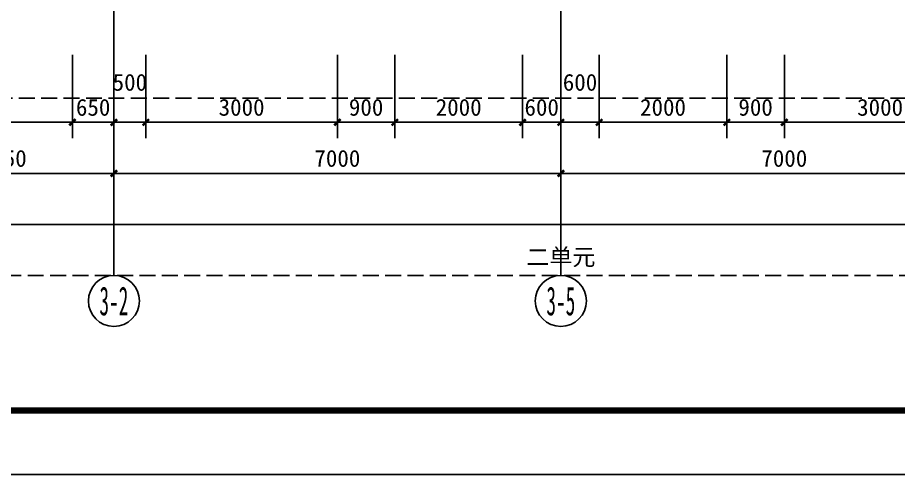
# Model space of a CAD drawing. Extents: x -46233 to 84150, y 109350 to 390860.
# Drawn here: x 9745 to 23539, y 218800 to 225959 of the extents above; entities that cross this region are included whole.
import ezdxf
from ezdxf.enums import TextEntityAlignment as Align
from ezdxf.xclip import XClip

# ---------------------------------------------------------------- set-up
doc = ezdxf.new("R2010")
doc.units = 0
doc.header["$LTSCALE"] = 1000
doc.header["$MEASUREMENT"] = 0
doc.header["$XCLIPFRAME"] = 0
doc.linetypes.add('3#-轴线$1$DOTE', pattern=[2.42, 2, -0.2, 0.02, -0.2])
doc.linetypes.add('DASH', pattern=[0.35, 0.25, -0.1])
doc.layers.get('Defpoints').update_dxf_attribs({"color": 4, "linetype": 'DASH'})
for name, color, linetype in [('125-文字-标$0$A-ANNO-TEXT', 7, 'Continuous'), ('3#-轴号$0$A-ANNO-AXIS-CIRC', 3, 'Continuous'), ('3#-轴号$0$A-ANNO-AXIS-TEXT', 7, 'Continuous'), ('3#-轴号$0$A-ANNO-DIMS', 3, 'Continuous'), ('3#-轴线$1$A-ANNO-DOTE', 10, '3#-轴线$1$DOTE'), ('A-ANNO-DIMS', 3, 'Continuous'), ('A1-无手签$0$A-ANNO-TTLB', 7, 'Continuous'), ('AXIS_TEXT', 7, 'Continuous')]:
    doc.layers.add(name, color=color, linetype=linetype)
doc.styles.add('125-文字-标$0$Standard', font='')
doc.styles.add('3#-轴号$0$_TCH_AXIS', font='')
doc.styles.add('3#-轴号$0$_TCH_DIM_T3', font='')
doc.styles.add('_TCH_DIM_T3', font='')
doc.styles.add('COMPLEX', font='COMPLEX')
doc.styles.get('125-文字-标$0$Standard').set_extended_font_data('SimSun')
doc.styles.get('3#-轴号$0$_TCH_AXIS').set_extended_font_data('SimSun')
doc.styles.get('3#-轴号$0$_TCH_DIM_T3').set_extended_font_data('SimSun')
doc.styles.get('_TCH_DIM_T3').set_extended_font_data('SimSun')
doc.dimstyles.new('3#-轴号$0$_TCH_ARCH&&100', dxfattribs={"dimtxt": 264.345992, "dimasz": 100, "dimexe": 250, "dimexo": 300, "dimgap": 100, "dimtad": 1, "dimdec": 0, "dimzin": 0, "dimdsep": 46, "dimtxsty": '3#-轴号$0$_TCH_DIM_T3', "dimblk": '3#-轴号$0$_ArchTick', "dimcen": 0.09, "dimclrt": 7, "dimazin": 2, "dimtfac": 1, "dimtdec": 0, "dimtix": 1, "dimtmove": 2, "dimatfit": 3, "dimfxl": 100, "dimtolj": 1, "dimtzin": 0, "dimarcsym": 0})
doc.dimstyles.new('_TCH_ARCH&&100', dxfattribs={"dimtxt": 264.345992, "dimasz": 100, "dimexe": 250, "dimexo": 300, "dimgap": 100, "dimtad": 1, "dimdec": 0, "dimzin": 0, "dimdsep": 46, "dimtxsty": '_TCH_DIM_T3', "dimblk": 'ARCHTICK', "dimcen": 0.09, "dimclrt": 7, "dimazin": 2, "dimtfac": 1, "dimtdec": 0, "dimtix": 1, "dimtmove": 2, "dimatfit": 3, "dimfxl": 100, "dimtolj": 1, "dimtzin": 0, "dimarcsym": 0})

# ---------------------------------------------------------------- blocks, each defined once
blk = doc.blocks.new('3#-轴线')
at = {"layer": '3#-轴线$1$A-ANNO-DOTE'}
for points in [[(3450, -16100), (3450, -3200)], [(10450, -16100), (10450, -7100)]]:
    blk.add_lwpolyline(points, dxfattribs=at)
blk = doc.blocks.new('_AXISO')
blk.add_circle((0, 0), 0.5)
at = {"layer": 'AXIS_TEXT', "style": 'COMPLEX', "width": 1.041667}
blk.add_attdef('A', text='', height=0.56, dxfattribs=at).set_placement((-0.25, -0.28), (0.25, -0.28), align=Align.FIT)
blk = doc.blocks.new('3#-轴号$0$_ArchTick')
at = {"color": 0, "linetype": 'ByBlock', "const_width": 0.4}
blk.add_lwpolyline([(-0.5, -0.5), (0.5, 0.5)], dxfattribs=at)
blk = doc.blocks.new('*D797')
at = {"layer": '3#-轴号$0$A-ANNO-DIMS', "color": 0, "lineweight": -2, "transparency": 16777216}
for p, q in [((0, -15882), (0, -16632)), ((3450, -15882), (3450, -16632)), ((0, -16382), (3450, -16382))]:
    blk.add_line(p, q, dxfattribs=at)
at = {"layer": 'Defpoints', "color": 0, "transparency": 16777216}
for p in [(0, -15582), (3450, -15582), (3450, -16382)]:
    blk.add_point(p, dxfattribs=at)
at = {"layer": '3#-轴号$0$A-ANNO-DIMS', "color": 0, "lineweight": -2, "transparency": 16777216, "xscale": 100, "yscale": 100, "zscale": 100, "rotation": 180}
blk.add_blockref('3#-轴号$0$_ArchTick', (0, -16382), dxfattribs=at)
at = {"layer": '3#-轴号$0$A-ANNO-DIMS', "color": 0, "lineweight": -2, "transparency": 16777216, "xscale": 100, "yscale": 100, "zscale": 100}
blk.add_blockref('3#-轴号$0$_ArchTick', (3450, -16382), dxfattribs=at)
at = {"layer": '3#-轴号$0$A-ANNO-DIMS', "color": 7, "transparency": 16777216, "insert": (1725, -16149), "char_height": 264.3, "attachment_point": 5, "style": '3#-轴号$0$_TCH_DIM_T3'}
blk.add_mtext('\\A1;3450', dxfattribs=at)
blk = doc.blocks.new('*D798')
at = {"layer": '3#-轴号$0$A-ANNO-DIMS', "color": 0, "lineweight": -2, "transparency": 16777216}
for p, q in [((3450, -15882), (3450, -16632)), ((10450, -15882), (10450, -16632)), ((3450, -16382), (10450, -16382))]:
    blk.add_line(p, q, dxfattribs=at)
at = {"layer": 'Defpoints', "color": 0, "transparency": 16777216}
for p in [(3450, -15582), (10450, -15582), (10450, -16382)]:
    blk.add_point(p, dxfattribs=at)
at = {"layer": '3#-轴号$0$A-ANNO-DIMS', "color": 0, "lineweight": -2, "transparency": 16777216, "xscale": 100, "yscale": 100, "zscale": 100, "rotation": 180}
blk.add_blockref('3#-轴号$0$_ArchTick', (3450, -16382), dxfattribs=at)
at = {"layer": '3#-轴号$0$A-ANNO-DIMS', "color": 0, "lineweight": -2, "transparency": 16777216, "xscale": 100, "yscale": 100, "zscale": 100}
blk.add_blockref('3#-轴号$0$_ArchTick', (10450, -16382), dxfattribs=at)
at = {"layer": '3#-轴号$0$A-ANNO-DIMS', "color": 7, "transparency": 16777216, "insert": (6950, -16149), "char_height": 264.3, "attachment_point": 5, "style": '3#-轴号$0$_TCH_DIM_T3'}
blk.add_mtext('\\A1;7000', dxfattribs=at)
blk = doc.blocks.new('*D799')
at = {"layer": '3#-轴号$0$A-ANNO-DIMS', "color": 0, "lineweight": -2, "transparency": 16777216}
for p, q in [((10450, -15882), (10450, -16632)), ((17450, -15882), (17450, -16632)), ((10450, -16382), (17450, -16382))]:
    blk.add_line(p, q, dxfattribs=at)
at = {"layer": 'Defpoints', "color": 0, "transparency": 16777216}
for p in [(10450, -15582), (17450, -15582), (17450, -16382)]:
    blk.add_point(p, dxfattribs=at)
at = {"layer": '3#-轴号$0$A-ANNO-DIMS', "color": 0, "lineweight": -2, "transparency": 16777216, "xscale": 100, "yscale": 100, "zscale": 100, "rotation": 180}
blk.add_blockref('3#-轴号$0$_ArchTick', (10450, -16382), dxfattribs=at)
at = {"layer": '3#-轴号$0$A-ANNO-DIMS', "color": 0, "lineweight": -2, "transparency": 16777216, "xscale": 100, "yscale": 100, "zscale": 100}
blk.add_blockref('3#-轴号$0$_ArchTick', (17450, -16382), dxfattribs=at)
at = {"layer": '3#-轴号$0$A-ANNO-DIMS', "color": 7, "transparency": 16777216, "insert": (13950, -16149), "char_height": 264.3, "attachment_point": 5, "style": '3#-轴号$0$_TCH_DIM_T3'}
blk.add_mtext('\\A1;7000', dxfattribs=at)
blk = doc.blocks.new('125-文字-标')
at = {"layer": 'Defpoints'}
for points in [[(-10350, 4000), (-7150, 4000), (-7150, 7000), (-10350, 7000)], [(-7050, 3900), (-4650, 3900), (-4650, 7000), (-7050, 7000)], [(-4550, 7000), (-1850, 7000), (-1850, 4000), (-4550, 4000)], [(-8350, 2200), (-10350, 2200), (-10350, 3800), (-8350, 3800)], [(-3100, 500), (-6900, 500), (-6900, 3800), (-2800, 3800), (-2800, 2200), (-3100, 2200)], [(-10350, 500), (-7700, 500), (-7700, 2100), (-10350, 2100)], [(-3100, 650), (-1300, 650), (-1300, 2200), (-3100, 2200)], [(-6900, 500), (-3100, 500), (-3100, -3900), (-6900, -3900)], [(-3000, 450), (-2000, 450), (-2000, -1350), (-100, -1350), (-100, -3900), (-3000, -3900)], [(-1900, -1250), (-100, -1250), (-100, -250), (-1450, -250), (-1450, 450), (-1900, 450)], [(-7100, -3900), (-10350, -3900), (-10350, -1050), (-8200, -1050), (-8200, 400), (-7100, 400)], [(-8200, 400), (-10350, 400), (-10350, -1050), (-8200, -1050)]]:
    blk.add_lwpolyline(points, close=True, dxfattribs=at)
at = {"layer": '125-文字-标$0$A-ANNO-TEXT', "style": '125-文字-标$0$Standard'}
for s, height, p in [('卧室', 264.3, (-9247, 5652)), ('厨房', 264.3, (-5941, 5652)), ('卧室', 264.3, (-3714, 5652)), ('CF5', 264.3, (-6508, 5652)), ('WC10', 264.3, (-10202, 3281)), ('卫生间', 264.3, (-9257, 3281)), ('餐厅', 264.3, (-5779, 1634)), ('玄关', 264.3, (-2712, 1393)), ('WC11', 264.3, (-10041, 1315)), ('卫生间', 264.3, (-9096, 1315)), ('衣帽间', 264.3, (-1236, -684)), ('卧室', 264.3, (-9247, -1807)), ('(', 264, (-9791, -2207)), ('含衣帽间', 264.3, (-9602, -2207)), (')', 264, (-8090, -2207)), ('起居室', 264.3, (-5969, -2207)), ('卧室', 264.3, (-2321, -2705))]:
    blk.add_text(s, height=height, dxfattribs=at).set_placement(p)
at = {"layer": 'Defpoints', "style": '125-文字-标$0$Standard'}
for s, height, p in [('2', 132, (-8459, 5427)), ('2', 132, (-5435, 5427)), ('2', 132, (-2927, 5427)), ('9.60m', 264.3, (-9404, 5252)), ('7.44m', 264.3, (-6380, 5252)), ('8.10m', 264.3, (-3872, 5252)), ('2', 132, (-4889, 1409)), ('13.02m', 264.3, (-6023, 1234)), ('2.79m', 264.3, (-2868, 993)), ('2', 132, (-1923, 1168)), ('4.24m', 264.3, (-9035, 915)), ('2', 132, (-8090, 1090)), ('2.11m', 264.3, (-1204, -1084)), ('2', 132, (-259, -909)), ('2', 132, (-8365, -2432)), ('2', 132, (-4889, -2432)), ('13.98m', 264.3, (-9499, -2607)), ('16.72m', 264.3, (-6023, -2607)), ('9.20m', 264.3, (-2478, -3105)), ('2', 132, (-1533, -2930))]:
    blk.add_text(s, height=height, dxfattribs=at).set_placement(p)
at = {"layer": 'Defpoints', "color": 1, "style": '125-文字-标$0$Standard'}
for s, height, p in [('2', 132, (-9226, 3056)), ('3.20m', 264.3, (-10171, 2881))]:
    blk.add_text(s, height=height, dxfattribs=at).set_placement(p)
blk = doc.blocks.new('3#-标准层')
blk.add_blockref('125-文字-标', (10450, -7100))
blk = doc.blocks.new('_ArchTick')
at = {"color": 0, "linetype": 'ByBlock', "const_width": 0.4}
blk.add_lwpolyline([(-0.5, -0.5), (0.5, 0.5)], dxfattribs=at)
blk = doc.blocks.new('*D322')
at = {"layer": 'A-ANNO-DIMS', "color": 0, "linetype": 'DASH', "lineweight": -2, "transparency": 16777216}
for p, q in [((7803, 222952), (7803, 221668)), ((28703, 222952), (28703, 221668)), ((7803, 221918), (28703, 221918))]:
    blk.add_line(p, q, dxfattribs=at)
at = {"layer": 'Defpoints', "color": 0, "linetype": 'DASH', "transparency": 16777216}
for p in [(7803, 223252), (28703, 223252), (28703, 221918)]:
    blk.add_point(p, dxfattribs=at)
at = {"layer": 'A-ANNO-DIMS', "color": 0, "linetype": 'DASH', "lineweight": -2, "transparency": 16777216, "xscale": 100, "yscale": 100, "zscale": 100, "rotation": 180}
blk.add_blockref('_ArchTick', (7803, 221918), dxfattribs=at)
at = {"layer": 'A-ANNO-DIMS', "color": 0, "linetype": 'DASH', "lineweight": -2, "transparency": 16777216, "xscale": 100, "yscale": 100, "zscale": 100}
blk.add_blockref('_ArchTick', (28703, 221918), dxfattribs=at)
at = {"layer": 'A-ANNO-DIMS', "color": 7, "linetype": 'DASH', "transparency": 16777216, "insert": (18253, 222193), "char_height": 264.3, "attachment_point": 5, "style": '_TCH_DIM_T3'}
blk.add_mtext('\\A1;二单元', dxfattribs=at)
blk = doc.blocks.new('*D598')
at = {"layer": 'A-ANNO-DIMS', "color": 0, "lineweight": -2, "transparency": 16777216}
for p, q in [((7603, 225374), (7603, 222468)), ((49803, 225374), (49803, 222468)), ((7603, 222718), (49803, 222718))]:
    blk.add_line(p, q, dxfattribs=at)
at = {"layer": 'Defpoints', "color": 0, "transparency": 16777216}
for p in [(7603, 225674), (49803, 225674), (49803, 222718)]:
    blk.add_point(p, dxfattribs=at)
at = {"layer": 'A-ANNO-DIMS', "color": 0, "lineweight": -2, "transparency": 16777216, "xscale": 100, "yscale": 100, "zscale": 100, "rotation": 180}
blk.add_blockref('_ArchTick', (7603, 222718), dxfattribs=at)
at = {"layer": 'A-ANNO-DIMS', "color": 0, "lineweight": -2, "transparency": 16777216, "xscale": 100, "yscale": 100, "zscale": 100}
blk.add_blockref('_ArchTick', (49803, 222718), dxfattribs=at)
at = {"layer": 'A-ANNO-DIMS', "color": 7, "transparency": 16777216, "insert": (28703, 222951), "char_height": 264.3, "attachment_point": 5, "style": '_TCH_DIM_T3'}
blk.add_mtext('\\A1;42200', dxfattribs=at)
blk = doc.blocks.new('*D600')
at = {"layer": 'A-ANNO-DIMS', "color": 0, "lineweight": -2, "transparency": 16777216}
for p, q in [((7803, 225374), (7803, 224068)), ((10603, 225374), (10603, 224068)), ((7803, 224318), (10603, 224318))]:
    blk.add_line(p, q, dxfattribs=at)
at = {"layer": 'Defpoints', "color": 0, "transparency": 16777216}
for p in [(7803, 225674), (10603, 225674), (10603, 224318)]:
    blk.add_point(p, dxfattribs=at)
at = {"layer": 'A-ANNO-DIMS', "color": 0, "lineweight": -2, "transparency": 16777216, "xscale": 100, "yscale": 100, "zscale": 100, "rotation": 180}
blk.add_blockref('_ArchTick', (7803, 224318), dxfattribs=at)
at = {"layer": 'A-ANNO-DIMS', "color": 0, "lineweight": -2, "transparency": 16777216, "xscale": 100, "yscale": 100, "zscale": 100}
blk.add_blockref('_ArchTick', (10603, 224318), dxfattribs=at)
at = {"layer": 'A-ANNO-DIMS', "color": 7, "transparency": 16777216, "insert": (9203, 224551), "char_height": 264.3, "attachment_point": 5, "style": '_TCH_DIM_T3'}
blk.add_mtext('\\A1;2800', dxfattribs=at)
blk = doc.blocks.new('*D601')
at = {"layer": 'A-ANNO-DIMS', "color": 0, "lineweight": -2, "transparency": 16777216}
for p, q in [((10603, 225374), (10603, 224068)), ((11253, 225374), (11253, 224068)), ((10603, 224318), (10503, 224318)), ((10603, 224318), (11253, 224318)), ((11253, 224318), (11353, 224318))]:
    blk.add_line(p, q, dxfattribs=at)
at = {"layer": 'Defpoints', "color": 0, "transparency": 16777216}
for p in [(10603, 225674), (11253, 225674), (11253, 224318)]:
    blk.add_point(p, dxfattribs=at)
at = {"layer": 'A-ANNO-DIMS', "color": 0, "lineweight": -2, "transparency": 16777216, "xscale": 100, "yscale": 100, "zscale": 100}
blk.add_blockref('_ArchTick', (10603, 224318), dxfattribs=at)
at = {"layer": 'A-ANNO-DIMS', "color": 0, "lineweight": -2, "transparency": 16777216, "xscale": 100, "yscale": 100, "zscale": 100, "rotation": 180}
blk.add_blockref('_ArchTick', (11253, 224318), dxfattribs=at)
at = {"layer": 'A-ANNO-DIMS', "color": 7, "transparency": 16777216, "insert": (10928, 224551), "char_height": 264.3, "attachment_point": 5, "style": '_TCH_DIM_T3'}
blk.add_mtext('\\A1;650', dxfattribs=at)
blk = doc.blocks.new('*D602')
at = {"layer": 'A-ANNO-DIMS', "color": 0, "lineweight": -2, "transparency": 16777216}
for p, q in [((11253, 225374), (11253, 224068)), ((11753, 225374), (11753, 224068)), ((11253, 224318), (11753, 224318))]:
    blk.add_line(p, q, dxfattribs=at)
at = {"layer": 'Defpoints', "color": 0, "transparency": 16777216}
for p in [(11253, 225674), (11753, 225674), (11753, 224318)]:
    blk.add_point(p, dxfattribs=at)
at = {"layer": 'A-ANNO-DIMS', "color": 0, "lineweight": -2, "transparency": 16777216, "xscale": 100, "yscale": 100, "zscale": 100, "rotation": 180}
blk.add_blockref('_ArchTick', (11253, 224318), dxfattribs=at)
at = {"layer": 'A-ANNO-DIMS', "color": 0, "lineweight": -2, "transparency": 16777216, "xscale": 100, "yscale": 100, "zscale": 100}
blk.add_blockref('_ArchTick', (11753, 224318), dxfattribs=at)
at = {"layer": 'A-ANNO-DIMS', "color": 7, "transparency": 16777216, "insert": (11503, 224943), "char_height": 264.3, "attachment_point": 5, "style": '_TCH_DIM_T3'}
blk.add_mtext('\\A1;500', dxfattribs=at)
blk = doc.blocks.new('*D603')
at = {"layer": 'A-ANNO-DIMS', "color": 0, "lineweight": -2, "transparency": 16777216}
for p, q in [((11753, 225374), (11753, 224068)), ((14753, 225374), (14753, 224068)), ((11753, 224318), (14753, 224318))]:
    blk.add_line(p, q, dxfattribs=at)
at = {"layer": 'Defpoints', "color": 0, "transparency": 16777216}
for p in [(11753, 225674), (14753, 225674), (14753, 224318)]:
    blk.add_point(p, dxfattribs=at)
at = {"layer": 'A-ANNO-DIMS', "color": 0, "lineweight": -2, "transparency": 16777216, "xscale": 100, "yscale": 100, "zscale": 100, "rotation": 180}
blk.add_blockref('_ArchTick', (11753, 224318), dxfattribs=at)
at = {"layer": 'A-ANNO-DIMS', "color": 0, "lineweight": -2, "transparency": 16777216, "xscale": 100, "yscale": 100, "zscale": 100}
blk.add_blockref('_ArchTick', (14753, 224318), dxfattribs=at)
at = {"layer": 'A-ANNO-DIMS', "color": 7, "transparency": 16777216, "insert": (13253, 224551), "char_height": 264.3, "attachment_point": 5, "style": '_TCH_DIM_T3'}
blk.add_mtext('\\A1;3000', dxfattribs=at)
blk = doc.blocks.new('*D604')
at = {"layer": 'A-ANNO-DIMS', "color": 0, "lineweight": -2, "transparency": 16777216}
for p, q in [((14753, 225374), (14753, 224068)), ((15653, 225374), (15653, 224068)), ((14753, 224318), (15653, 224318))]:
    blk.add_line(p, q, dxfattribs=at)
at = {"layer": 'Defpoints', "color": 0, "transparency": 16777216}
for p in [(14753, 225674), (15653, 225674), (15653, 224318)]:
    blk.add_point(p, dxfattribs=at)
at = {"layer": 'A-ANNO-DIMS', "color": 0, "lineweight": -2, "transparency": 16777216, "xscale": 100, "yscale": 100, "zscale": 100, "rotation": 180}
blk.add_blockref('_ArchTick', (14753, 224318), dxfattribs=at)
at = {"layer": 'A-ANNO-DIMS', "color": 0, "lineweight": -2, "transparency": 16777216, "xscale": 100, "yscale": 100, "zscale": 100}
blk.add_blockref('_ArchTick', (15653, 224318), dxfattribs=at)
at = {"layer": 'A-ANNO-DIMS', "color": 7, "transparency": 16777216, "insert": (15203, 224551), "char_height": 264.3, "attachment_point": 5, "style": '_TCH_DIM_T3'}
blk.add_mtext('\\A1;900', dxfattribs=at)
blk = doc.blocks.new('*D605')
at = {"layer": 'A-ANNO-DIMS', "color": 0, "lineweight": -2, "transparency": 16777216}
for p, q in [((15653, 225374), (15653, 224068)), ((17653, 225374), (17653, 224068)), ((15653, 224318), (17653, 224318))]:
    blk.add_line(p, q, dxfattribs=at)
at = {"layer": 'Defpoints', "color": 0, "transparency": 16777216}
for p in [(15653, 225674), (17653, 225674), (17653, 224318)]:
    blk.add_point(p, dxfattribs=at)
at = {"layer": 'A-ANNO-DIMS', "color": 0, "lineweight": -2, "transparency": 16777216, "xscale": 100, "yscale": 100, "zscale": 100, "rotation": 180}
blk.add_blockref('_ArchTick', (15653, 224318), dxfattribs=at)
at = {"layer": 'A-ANNO-DIMS', "color": 0, "lineweight": -2, "transparency": 16777216, "xscale": 100, "yscale": 100, "zscale": 100}
blk.add_blockref('_ArchTick', (17653, 224318), dxfattribs=at)
at = {"layer": 'A-ANNO-DIMS', "color": 7, "transparency": 16777216, "insert": (16653, 224551), "char_height": 264.3, "attachment_point": 5, "style": '_TCH_DIM_T3'}
blk.add_mtext('\\A1;2000', dxfattribs=at)
blk = doc.blocks.new('*D606')
at = {"layer": 'A-ANNO-DIMS', "color": 0, "lineweight": -2, "transparency": 16777216}
for p, q in [((17653, 225374), (17653, 224068)), ((18253, 225374), (18253, 224068)), ((17653, 224318), (17553, 224318)), ((17653, 224318), (18253, 224318)), ((18253, 224318), (18353, 224318))]:
    blk.add_line(p, q, dxfattribs=at)
at = {"layer": 'Defpoints', "color": 0, "transparency": 16777216}
for p in [(17653, 225674), (18253, 225674), (18253, 224318)]:
    blk.add_point(p, dxfattribs=at)
at = {"layer": 'A-ANNO-DIMS', "color": 0, "lineweight": -2, "transparency": 16777216, "xscale": 100, "yscale": 100, "zscale": 100}
blk.add_blockref('_ArchTick', (17653, 224318), dxfattribs=at)
at = {"layer": 'A-ANNO-DIMS', "color": 0, "lineweight": -2, "transparency": 16777216, "xscale": 100, "yscale": 100, "zscale": 100, "rotation": 180}
blk.add_blockref('_ArchTick', (18253, 224318), dxfattribs=at)
at = {"layer": 'A-ANNO-DIMS', "color": 7, "transparency": 16777216, "insert": (17953, 224551), "char_height": 264.3, "attachment_point": 5, "style": '_TCH_DIM_T3'}
blk.add_mtext('\\A1;600', dxfattribs=at)
blk = doc.blocks.new('*D607')
at = {"layer": 'A-ANNO-DIMS', "color": 0, "lineweight": -2, "transparency": 16777216}
for p, q in [((18253, 225374), (18253, 224068)), ((18853, 225374), (18853, 224068)), ((18253, 224318), (18853, 224318))]:
    blk.add_line(p, q, dxfattribs=at)
at = {"layer": 'Defpoints', "color": 0, "transparency": 16777216}
for p in [(18253, 225674), (18853, 225674), (18853, 224318)]:
    blk.add_point(p, dxfattribs=at)
at = {"layer": 'A-ANNO-DIMS', "color": 0, "lineweight": -2, "transparency": 16777216, "xscale": 100, "yscale": 100, "zscale": 100, "rotation": 180}
blk.add_blockref('_ArchTick', (18253, 224318), dxfattribs=at)
at = {"layer": 'A-ANNO-DIMS', "color": 0, "lineweight": -2, "transparency": 16777216, "xscale": 100, "yscale": 100, "zscale": 100}
blk.add_blockref('_ArchTick', (18853, 224318), dxfattribs=at)
at = {"layer": 'A-ANNO-DIMS', "color": 7, "transparency": 16777216, "insert": (18553, 224943), "char_height": 264.3, "attachment_point": 5, "style": '_TCH_DIM_T3'}
blk.add_mtext('\\A1;600', dxfattribs=at)
blk = doc.blocks.new('*D608')
at = {"layer": 'A-ANNO-DIMS', "color": 0, "lineweight": -2, "transparency": 16777216}
for p, q in [((18853, 225374), (18853, 224068)), ((20853, 225374), (20853, 224068)), ((18853, 224318), (20853, 224318))]:
    blk.add_line(p, q, dxfattribs=at)
at = {"layer": 'Defpoints', "color": 0, "transparency": 16777216}
for p in [(18853, 225674), (20853, 225674), (20853, 224318)]:
    blk.add_point(p, dxfattribs=at)
at = {"layer": 'A-ANNO-DIMS', "color": 0, "lineweight": -2, "transparency": 16777216, "xscale": 100, "yscale": 100, "zscale": 100, "rotation": 180}
blk.add_blockref('_ArchTick', (18853, 224318), dxfattribs=at)
at = {"layer": 'A-ANNO-DIMS', "color": 0, "lineweight": -2, "transparency": 16777216, "xscale": 100, "yscale": 100, "zscale": 100}
blk.add_blockref('_ArchTick', (20853, 224318), dxfattribs=at)
at = {"layer": 'A-ANNO-DIMS', "color": 7, "transparency": 16777216, "insert": (19853, 224551), "char_height": 264.3, "attachment_point": 5, "style": '_TCH_DIM_T3'}
blk.add_mtext('\\A1;2000', dxfattribs=at)
blk = doc.blocks.new('*D609')
at = {"layer": 'A-ANNO-DIMS', "color": 0, "lineweight": -2, "transparency": 16777216}
for p, q in [((20853, 225374), (20853, 224068)), ((21753, 225374), (21753, 224068)), ((20853, 224318), (21753, 224318))]:
    blk.add_line(p, q, dxfattribs=at)
at = {"layer": 'Defpoints', "color": 0, "transparency": 16777216}
for p in [(20853, 225674), (21753, 225674), (21753, 224318)]:
    blk.add_point(p, dxfattribs=at)
at = {"layer": 'A-ANNO-DIMS', "color": 0, "lineweight": -2, "transparency": 16777216, "xscale": 100, "yscale": 100, "zscale": 100, "rotation": 180}
blk.add_blockref('_ArchTick', (20853, 224318), dxfattribs=at)
at = {"layer": 'A-ANNO-DIMS', "color": 0, "lineweight": -2, "transparency": 16777216, "xscale": 100, "yscale": 100, "zscale": 100}
blk.add_blockref('_ArchTick', (21753, 224318), dxfattribs=at)
at = {"layer": 'A-ANNO-DIMS', "color": 7, "transparency": 16777216, "insert": (21303, 224551), "char_height": 264.3, "attachment_point": 5, "style": '_TCH_DIM_T3'}
blk.add_mtext('\\A1;900', dxfattribs=at)
blk = doc.blocks.new('*D610')
at = {"layer": 'A-ANNO-DIMS', "color": 0, "lineweight": -2, "transparency": 16777216}
for p, q in [((21753, 225374), (21753, 224068)), ((24753, 225374), (24753, 224068)), ((21753, 224318), (24753, 224318))]:
    blk.add_line(p, q, dxfattribs=at)
at = {"layer": 'Defpoints', "color": 0, "transparency": 16777216}
for p in [(21753, 225674), (24753, 225674), (24753, 224318)]:
    blk.add_point(p, dxfattribs=at)
at = {"layer": 'A-ANNO-DIMS', "color": 0, "lineweight": -2, "transparency": 16777216, "xscale": 100, "yscale": 100, "zscale": 100, "rotation": 180}
blk.add_blockref('_ArchTick', (21753, 224318), dxfattribs=at)
at = {"layer": 'A-ANNO-DIMS', "color": 0, "lineweight": -2, "transparency": 16777216, "xscale": 100, "yscale": 100, "zscale": 100}
blk.add_blockref('_ArchTick', (24753, 224318), dxfattribs=at)
at = {"layer": 'A-ANNO-DIMS', "color": 7, "transparency": 16777216, "insert": (23253, 224551), "char_height": 264.3, "attachment_point": 5, "style": '_TCH_DIM_T3'}
blk.add_mtext('\\A1;3000', dxfattribs=at)
blk = doc.blocks.new('3#-轴号')
at = {"layer": '3#-轴号$0$A-ANNO-AXIS-CIRC'}
for p, q in [((3450, -13981.5), (3450, -17981.5)), ((10450, -13981.5), (10450, -17981.5))]:
    blk.add_line(p, q, dxfattribs=at)
at = {"layer": 'Defpoints'}
blk.add_lwpolyline([(-2360.1, 4492.7), (44213.5, 4492.7), (44213.5, -15203.4), (-2360.1, -15203.4)], close=True, dxfattribs=at)
at = {"layer": '3#-轴号$0$A-ANNO-AXIS-CIRC'}
ref = blk.add_blockref('_AXISO', (3450, -18381.5), dxfattribs=dict(at, xscale=800, yscale=800, zscale=800))
ref.add_attrib('A', '3-2', dxfattribs={"layer": '3#-轴号$0$A-ANNO-AXIS-TEXT', "height": 452.55, "style": '3#-轴号$0$_TCH_AXIS', "width": 0.466146}).set_placement((3223.7, -18607.8), (3676.3, -18607.8), align=Align.FIT)
ref = blk.add_blockref('_AXISO', (10450, -18381.5), dxfattribs=dict(at, xscale=800, yscale=800, zscale=800))
ref.add_attrib('A', '3-5', dxfattribs={"layer": '3#-轴号$0$A-ANNO-AXIS-TEXT', "height": 452.55, "style": '3#-轴号$0$_TCH_AXIS', "width": 0.466146}).set_placement((10223.7, -18607.8), (10676.3, -18607.8), align=Align.FIT)
at = {"layer": '3#-轴号$0$A-ANNO-DIMS'}
for p1, p2, picture, middle in [((0, -15581.5), (3450, -15581.5), '*D797', (1725, -16149.3)), ((3450, -15581.5), (10450, -15581.5), '*D798', (6950, -16149.3)), ((10450, -15581.5), (17450, -15581.5), '*D799', (13950, -16149.3))]:
    dim = blk.add_aligned_dim(p1=p1, p2=p2, distance=-800, dimstyle='3#-轴号$0$_TCH_ARCH&&100', dxfattribs=at)
    dim.commit()
    dim.dimension.update_dxf_attribs({"geometry": picture, "text_midpoint": middle})

msp = doc.modelspace()

# ---------------------------------------------------------------- linework, layer by layer
at = {"layer": 'A1-无手签$0$A-ANNO-TTLB'}
msp.add_lwpolyline([(0, 218800), (0, 278200), (84100, 278200), (84100, 218800)], close=True, dxfattribs=at)
at = {"layer": 'A1-无手签$0$A-ANNO-TTLB', "const_width": 100}
msp.add_lwpolyline([(2500, 219800), (83100, 219800), (83100, 277200), (2500, 277200)], close=True, dxfattribs=at)

# ---------------------------------------------------------------- block references
for name, p in [('3#-轴号', (7802.7, 239900)), ('3#-轴线', (7802.7, 238900))]:
    msp.add_blockref(name, p)
ref = msp.add_blockref('3#-标准层', (4332.4, 231721.1))
XClip(ref).set_block_clipping_path([(-679.9694094654, -6952.3233292694), (320.0000690814, -5214.0641677352)])

# ---------------------------------------------------------------- dimensions: what is measured, and where the dimension line sits
at = {"layer": 'A-ANNO-DIMS'}
for p1, p2, distance, picture, middle in [((7602.7, 225674.2), (49802.7, 225674.2), -2955.8, '*D598', (28702.7, 222950.7)), ((7802.7, 225674.2), (10602.7, 225674.2), -1355.8, '*D600', (9202.7, 224550.7)), ((10602.7, 225674.2), (11252.7, 225674.2), -1355.8, '*D601', (10927.7, 224550.7)), ((11752.7, 225674.2), (14752.7, 225674.2), -1355.8, '*D603', (13252.7, 224550.7)), ((14752.7, 225674.2), (15652.7, 225674.2), -1355.8, '*D604', (15202.7, 224550.7)), ((15652.7, 225674.2), (17652.7, 225674.2), -1355.8, '*D605', (16652.7, 224550.7)), ((17652.7, 225674.2), (18252.7, 225674.2), -1355.8, '*D606', (17952.7, 224550.7)), ((18852.7, 225674.2), (20852.7, 225674.2), -1355.8, '*D608', (19852.7, 224550.7)), ((20852.7, 225674.2), (21752.7, 225674.2), -1355.8, '*D609', (21302.7, 224550.7)), ((21752.7, 225674.2), (24752.7, 225674.2), -1355.8, '*D610', (23252.7, 224550.7))]:
    dim = msp.add_aligned_dim(p1=p1, p2=p2, distance=distance, dimstyle='_TCH_ARCH&&100', dxfattribs=at)
    dim.commit()
    dim.dimension.update_dxf_attribs({"geometry": picture, "text_midpoint": middle})
for base, p1, p2, picture, middle in [((11752.7, 224318.5), (11252.7, 225674.2), (11752.7, 225674.2), '*D602', (11502.7, 224943.5)), ((18852.7, 224318.5), (18252.7, 225674.2), (18852.7, 225674.2), '*D607', (18552.7, 224943.5))]:
    dim = msp.add_linear_dim(base=base, p1=p1, p2=p2, angle=0, dimstyle='_TCH_ARCH&&100', dxfattribs=at)
    dim.commit()
    dim.dimension.update_dxf_attribs({"geometry": picture, "text_midpoint": middle, "dimtype": 129})
at = {"layer": 'A-ANNO-DIMS', "linetype": 'DASH'}
dim = msp.add_aligned_dim(p1=(7802.7, 223252), p2=(28702.7, 223252), distance=-1333.5, text='二单元', dimstyle='_TCH_ARCH&&100', dxfattribs=at)
dim.commit()
dim.dimension.update_dxf_attribs({"geometry": '*D322', "text_midpoint": (18252.7, 222192.7)})

doc.saveas('drawing.dxf')
